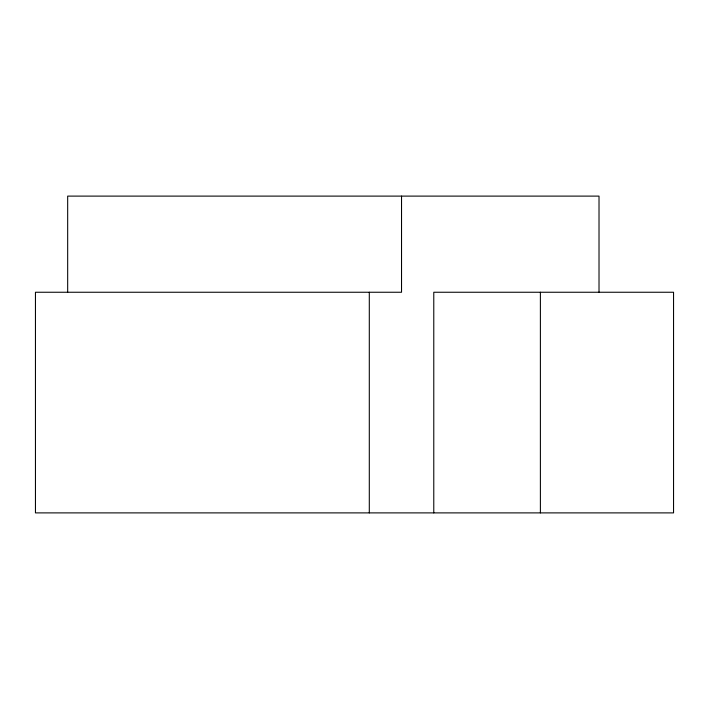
<?xml version="1.0" encoding="UTF-8"?>
<svg xmlns="http://www.w3.org/2000/svg" width="709" height="709" viewBox="0 0 709 709"><rect width="100%" height="100%" fill="white"/><g stroke="black" fill="none" stroke-linecap="round" stroke-linejoin="round"><path stroke-width="1.06" d="M599.016 292.25L599.016 196.109L67.674 196.109L67.674 292.25M540.391 292.25L540.391 512.891M433.775 512.891L433.775 292.25L673.55 292.25L673.55 512.891L35.45 512.891L35.45 292.25L401.533 292.25L401.533 196.109M369.3 292.25L369.3 512.891"/></g></svg>
